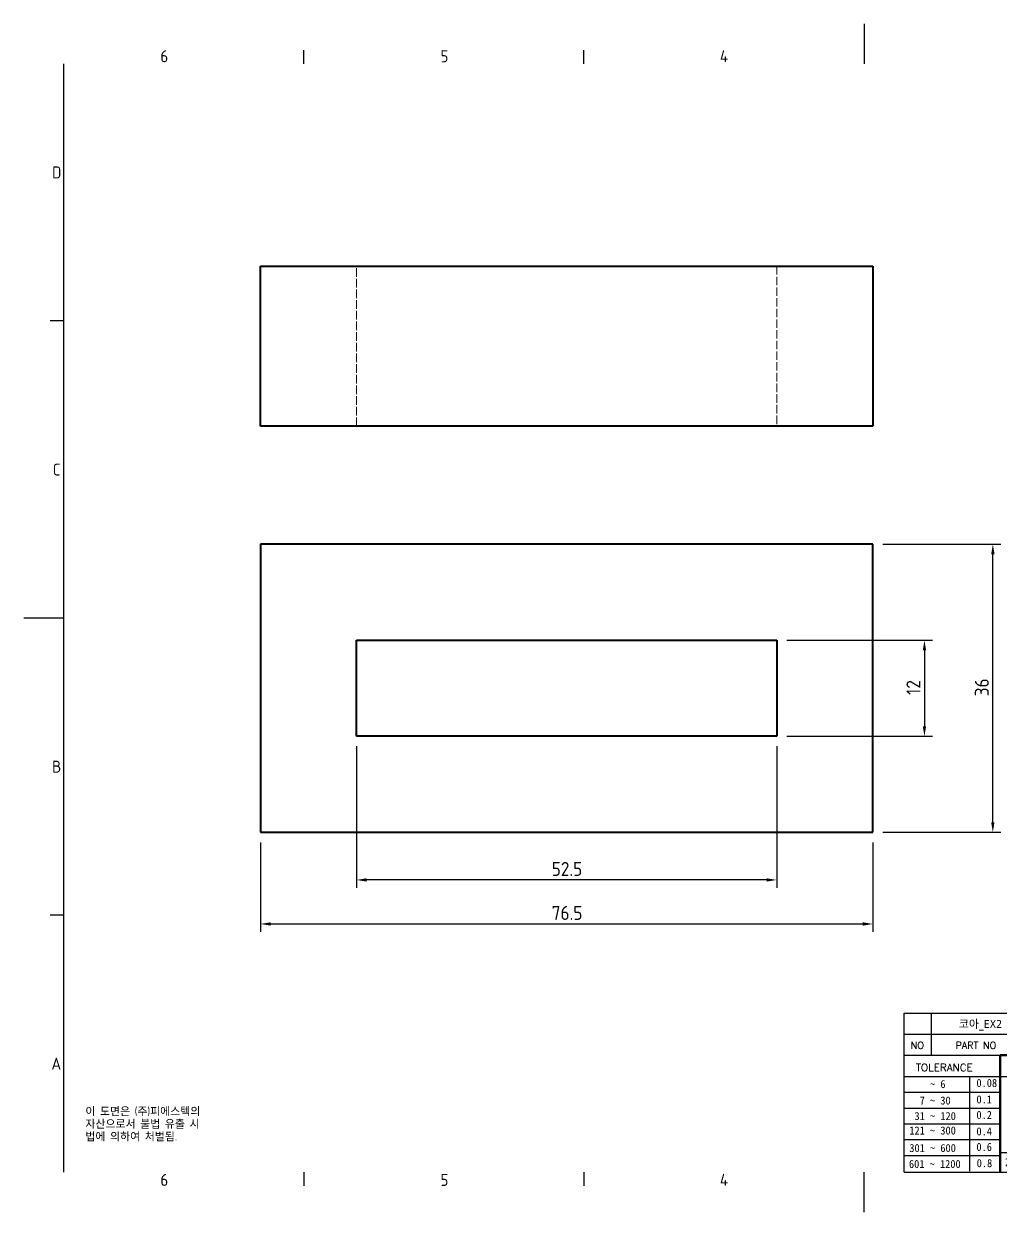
# Model space of a CAD drawing. Header units: millimetres. Extents: x 0 to 210, y 0 to 149.
# Drawn here: x 0 to 122.1, y 0 to 148.5 of the extents above; entities that cross this region are included whole.
import ezdxf
from ezdxf.enums import TextEntityAlignment as Align

# ---------------------------------------------------------------- set-up
doc = ezdxf.new("R2010")
doc.units = ezdxf.units.MM
doc.header["$LTSCALE"] = 0.5
doc.linetypes.add('DASHED', pattern=[0.2067, 0.1654, -0.0413])
doc.layers.get('0').update_dxf_attribs({"color": 3, "lineweight": 25})
for name, color, linetype, lineweight in [('가려진 것(ISO)', 2, 'DASHED', 18), ('가시적인 것(ISO)', 3, 'Continuous', 40), ('경계(ISO)', 7, 'Continuous', 25), ('기호(ISO)', 5, 'Continuous', 25), ('제목(ISO)', 5, 'Continuous', 50), ('치수(ISO)', 2, 'Continuous', 25), ('해치(ISO)', 7, 'Continuous', 18)]:
    doc.layers.add(name, color=color, linetype=linetype, lineweight=lineweight)
doc.styles.add('HAN_291', font='')
doc.styles.add('HAN_370', font='', dxfattribs={"width": 2})
doc.styles.add('RC_284', font='ROMANC.shx')
doc.styles.add('RC_287', font='ROMANC.shx')
doc.styles.add('RC_292', font='ROMANC.shx')
doc.styles.add('ROMANT_294', font='romant.shx')
doc.styles.add('문자 텍스트_PSTEK_POSCO', font='isocp.shx')
doc.styles.add('치수 텍스트_PSTEK_POSCO', font='isocp.shx')
doc.styles.add('텍스트 스타일198', font='tahoma.ttf')
doc.styles.add('텍스트 스타일333', font='ROMANC.shx', dxfattribs={"width": 0.800000011920929})
doc.styles.get('HAN_291').set_extended_font_data('GulimChe')
doc.styles.get('HAN_370').set_extended_font_data('GulimChe')
doc.dimstyles.new('치수_PSTEK_POSCO', dxfattribs={"dimscale": 0.5, "dimtxt": 3.5, "dimasz": 2.5, "dimexe": 2, "dimexo": 2.5, "dimgap": 1, "dimtad": 1, "dimrnd": 1e-08, "dimdsep": 46, "dimtxsty": '치수 텍스트_PSTEK_POSCO', "dimcen": 0.09, "dimdle": 10, "dimclrd": 7, "dimclre": 7, "dimclrt": 2, "dimadec": 1, "dimazin": 2, "dimtfac": 1, "dimtmove": 0, "dimatfit": 3, "dimfxl": 0, "dimtolj": 1, "dimlwd": -1, "dimlwe": -1, "dimarcsym": 0})

# ---------------------------------------------------------------- blocks, each defined once
blk = doc.blocks.new('경계 Default Border')
at = {"layer": '경계(ISO)'}
for p, q in [((70, 287.0000076293945), (70, 290.4000091552734)), ((140, 287.0000076293945), (140, 290.4000091552734)), ((10, 222.7499961853027), (6.599999666213989, 222.7499961853027)), ((10, 74.25000190734863), (6.599999666213989, 74.25000190734863)), ((70, 10), (70, 6.599999666213989)), ((140, 10), (140, 6.599999666213989))]:
    blk.add_line(p, q, dxfattribs=at)
at = {"layer": '경계(ISO)', "flags": 128}
for points in [[(210, 297.0000076293945), (210, 287.0000076293945)], [(10, 10), (10, 287.0000076293945)], [(0, 148.5000038146973), (10, 148.5000038146973)], [(210, 0), (210, 10)]]:
    blk.add_lwpolyline(points, dxfattribs=at)
at = {"layer": '경계(ISO)', "color": 2, "char_height": 3.00000011920929, "attachment_point": 7, "style": '문자 텍스트_PSTEK_POSCO'}
for s, insert in [('6', (34.14453946055966, 287.3713945155963)), ('5', (104.1445394605597, 287.3713945155963)), ('4', (173.9734701308116, 287.4)), ('D', (7.078270083685684, 258.3463944559917)), ('C', (7.244539400955009, 184.0963944559917)), ('B', (7.078270083685684, 109.8463944559917)), ('A', (6.914400698149937, 35.61784856929444)), ('6', (34.14453946055966, 6.57139439638704)), ('5', (104.1445394605597, 6.57139439638704)), ('4', (173.9734701308116, 6.59999988079071))]:
    blk.add_mtext(s, dxfattribs=dict(at, insert=insert))
blk = doc.blocks.new('제목 블록 PSTEK')
for color, points in [(252, [(317.2195697678507, 17.0593801673321), (322.0326348870767, 21.62682475217465), (322.2781991042243, 21.94392121864296), (317.0471853425802, 16.97985676345368), (318.7512090904202, 16.1899260703855), (316.0018030350395, 12.71868385740789), (316.3356552234328, 13.00206718743325), (318.9235935156908, 16.2694494742633)]), (5, [(321.6183518841322, 17.4193704504104), (319.5281351041078, 18.24969419629727), (322.4505835294948, 22.02344462252142), (317.2195697678507, 17.0593801673321), (318.9235935156908, 16.2694494742633), (316.1741874603099, 12.79820726128571)]), (1, [(324.4839107253602, 19.60711530335299), (325.2419748254881, 19.60711530335299), (325.2419748254881, 20.25857663940324), (321.2266040451076, 20.25857663940324), (321.2266040451076, 19.60711530335299), (321.9846681452406, 19.60711530335299), (321.9846681452406, 15.3430047401139), (324.4839107253602, 15.3430047401139)]), (252, [(321.9846681452406, 19.60711530335299), (321.4042753185749, 19.60711530335299), (321.4042753185749, 19.45905590879572), (321.9846681452406, 19.45905590879572)]), (252, [(324.6615819988275, 19.45905590879572), (325.4196460989604, 19.45905590879572), (325.4196460989604, 20.11051724484596), (325.2419748254881, 20.11051724484596), (325.2419748254881, 19.60711530335299), (324.4839107253602, 19.60711530335299), (324.4839107253602, 15.3430047401139), (322.1623394187076, 15.3430047401139), (322.1623394187076, 15.19494534555726), (324.6615819988275, 15.19494534555726)]), (1, [(329.2277337269622, 20.25857663940324), (325.65654113025, 20.25857663940324), (325.65654113025, 15.3430047401139), (329.3580259941756, 15.3430047401139), (329.3580259941756, 15.9944660761648), (328.1137701654877, 15.9944660761648), (328.1137701654877, 17.56360607323003), (329.2277337269622, 17.56360607323003), (329.2277337269622, 18.25543873810179), (328.1137701654877, 18.25543873810179), (328.1137701654877, 19.60711530335299), (329.2277337269622, 19.60711530335299)]), (252, [(328.2914414389548, 19.45905590879572), (329.4054050004294, 19.45905590879572), (329.4054050004294, 20.11051724484596), (329.2277337269622, 20.11051724484596), (329.2277337269622, 19.60711530335299), (328.1137701654877, 19.60711530335299), (328.1137701654877, 18.25543873810179), (328.2914414389548, 18.25543873810179)]), (252, [(328.2914414389548, 17.41554667867274), (329.4054050004294, 17.41554667867274), (329.4054050004294, 18.10737934354514), (329.2277337269622, 18.10737934354514), (329.2277337269622, 17.56360607323003), (328.1137701654877, 17.56360607323003), (328.1137701654877, 15.9944660761648), (328.2914414389548, 15.9944660761648)]), (1, [(332.3312149849806, 20.25857663940324), (329.8592894925411, 20.25857663940324), (329.8592894925411, 15.3430047401139), (332.3312149849806, 15.3430047401139), (332.3312149849806, 17.4318630164523), (333.0701931098801, 15.3430047401139), (335.4855464857051, 15.3430047401139), (334.2514536401189, 19.30614745124769), (335.4379594596742, 20.25857663940324), (334.3071782107978, 20.25857663940324), (332.3312149849806, 18.99741471888304)]), (252, [(332.5088862584528, 20.1105172448466), (332.3312149849806, 20.1105172448466), (332.3312149849806, 18.99741471888368), (332.5088862584528, 19.11081371413894)]), (252, [(335.6156307331414, 20.11051724484596), (335.2535118015555, 20.11051724484596), (334.2514536401189, 19.30614745124769), (335.4855464857051, 15.3430047401139), (333.1954852176545, 15.3430047401139), (333.2478643833523, 15.19494534555726), (335.6632177591723, 15.19494534555726), (334.4291249135862, 19.15808805669106)]), (252, [(329.5356972676428, 15.8464066816075), (329.3580259941756, 15.8464066816075), (329.3580259941756, 15.3430047401139), (325.8342124037171, 15.3430047401139), (325.8342124037171, 15.19494534555726), (329.5356972676428, 15.19494534555726)]), (252, [(332.5088862584528, 16.92964231796647), (332.3312149849806, 17.43186301645164), (332.3312149849806, 15.3430047401139), (330.0369607660135, 15.3430047401139), (330.0369607660135, 15.19494534555726), (332.5088862584528, 15.19494534555726)])]:
    blk.add_hatch(color=color).paths.add_polyline_path(points)
h = blk.add_hatch(color=1)
edge = h.paths.add_edge_path(flags=0)
edge.add_line((314.2242174273352, 19.60711530335299), (314.2242174273352, 17.00126995915134))
edge.add_line((314.2242174273352, 17.00126995915134), (314.3485873187598, 17.00126995915134))
edge.add_arc((314.3485873187598, 17.6527312952023), 0.6514613360509371, 270, 360)
edge.add_line((315.0000486548106, 17.6527312952023), (315.0000486548106, 18.95565396730211))
edge.add_arc((314.3485873187598, 18.95565396730212), 0.6514613360508712, 0, 90)
edge.add_line((314.3485873187598, 19.60711530335299), (314.2242174273352, 19.60711530335299))
edge = h.paths.add_edge_path()
edge.add_arc((314.9847713324306, 18.28938669179658), 1.969189947606664, 269.9999999999959, 450)
edge.add_line((314.9847713324306, 20.25857663940318), (311.7664314776902, 20.25857663940324))
edge.add_line((311.7664314776902, 20.25857663940324), (311.7664314776902, 15.3430047401139))
edge.add_line((311.7664314776902, 15.3430047401139), (314.2242174273352, 15.3430047401139))
edge.add_line((314.2242174273352, 15.3430047401139), (314.2242174273352, 16.32019674418991))
edge.add_line((314.2242174273352, 16.32019674418991), (314.9847713324307, 16.32019674418991))
h = blk.add_hatch(color=252)
edge = h.paths.add_edge_path()
edge.add_arc((314.9847713324309, 18.28938669179657), 1.969189947606666, 270, 406.8278729790604)
edge.add_arc((315.1624426058984, 18.1413272972396), 1.969189947606962, -90, 53.560984836317004, ccw=False)
edge.add_line((315.1624426058984, 16.17213734963263), (314.4018887008024, 16.17213734963263))
edge.add_line((314.4018887008024, 16.17213734963263), (314.4018887008024, 15.19494534555726))
edge.add_line((314.4018887008024, 15.19494534555726), (311.9441027511573, 15.19494534555726))
edge.add_line((311.9441027511573, 15.19494534555726), (311.9441027511573, 15.3430047401139))
edge.add_line((311.9441027511573, 15.3430047401139), (314.2242174273352, 15.3430047401139))
edge.add_line((314.2242174273352, 15.3430047401139), (314.2242174273352, 16.32019674418991))
edge.add_line((314.2242174273352, 16.32019674418991), (314.9847713324309, 16.32019674418991))
h = blk.add_hatch(color=252)
edge = h.paths.add_edge_path()
edge.add_line((314.4018887008024, 19.45905590879572), (314.5262585922315, 19.45905590879572))
edge.add_arc((314.5262585922314, 18.80759457274939), 0.6514613360463194, 60.4189348879147, 90.00000000000318, ccw=False)
edge.add_arc((314.3485873187602, 18.95565396730057), 0.6514613360524251, 39.96992292766206, 90.00000000009999)
edge.add_line((314.3485873187591, 19.60711530335307), (314.2242174273352, 19.60711530335298))
edge.add_line((314.2242174273352, 19.60711530335299), (314.2242174273352, 17.00126995915134))
edge.add_line((314.2242174273352, 17.00126995915134), (314.3485873187591, 17.00126995915134))
edge.add_arc((314.3485873187568, 17.652731295233), 0.6514613360816299, 270.0000000002, 274.6930825552478)
edge.add_line((314.4018887008024, 17.0034541317032), (314.4018887008024, 19.45905590879572))
at = {"layer": '해치(ISO)'}
h = blk.add_hatch(color=140, dxfattribs=at)
edge = h.paths.add_edge_path()
edge.add_ellipse((330.3660919371412, 20.15576403068321), major_axis=(9.100907360794343, 0), ratio=0.4069904968023172, start_angle=301.3098473703837, end_angle=507.7436900681698)
edge.add_ellipse((331.5340919371412, 20.4634168429492), major_axis=(-9.82350664112931, 0), ratio=0.3942600559756514, start_angle=111.51207141178469, end_angle=334.47025347086895, ccw=False)
edge.add_line((335.1363447531188, 16.8601935978785), (335.0955236905705, 16.99119398620872))
at = {"color": 180}
for p, q in [((182.475792979055, 11.79100474011392), (182.4757929790549, 51.56524660363496)), ((182.4757929790549, 51.56524660363496), (372.4757929537551, 51.56524660363496)), ((189.2651435055721, 51.56524660363496), (189.2651435055722, 41.00524660363494)), ((215.2152739891528, 41.00524660363494), (215.2152739891528, 51.56524660363496)), ((280.8758854511282, 51.56524660363496), (280.8758854511282, 41.00524660363494)), ((310.0881549537552, 51.56524660363496), (310.0881549537553, 41.00524660363494)), ((316.9044520275131, 51.56524660363496), (316.9044520275127, 41.00524660363494)), ((338.4566026226726, 51.56524660363496), (338.4566026226727, 41.00524660363494)), ((372.4757929537551, 51.56524660363496), (372.4757929537551, 11.79100474011389)), ((182.475792979055, 46.2852466036349), (372.4757929537551, 46.28524660363492)), ((182.475792979055, 41.00524660363493), (206.451475290024, 41.00524660363493)), ((222.9401812389276, 11.79100474011392), (222.9401812389276, 41.00524660363494)), ((239.4288871878316, 11.79100474011392), (239.4288871878316, 41.00524660363494)), ((255.9175931367356, 11.79100474011392), (255.9175931367356, 41.00524660363494)), ((268.6918866058747, 41.00524660363494), (268.6918866058747, 30.44524660363498)), ((280.8758854511282, 41.00524660363494), (280.8758854511282, 25.16524660363502)), ((310.088154953755, 41.00524660363494), (310.088154953755, 11.79100474011392)), ((182.475792979055, 35.72524660363497), (206.451475290024, 35.72524660363497)), ((198.8621818849491, 12.02524660363491), (198.8621818849491, 35.72524660363497)), ((206.451475290024, 35.72524660363497), (372.4757929537551, 35.72524660363497)), ((182.475792979055, 31.77524660363492), (206.451475290024, 31.77524660363492)), ((255.917593136736, 30.44524660363498), (372.4757929537552, 30.44524660363501)), ((182.475792979055, 27.82524660363487), (206.451475290024, 27.82524660363487)), ((182.475792979055, 23.87524660363505), (206.451475290024, 23.87524660363505)), ((255.9175931367359, 25.16524660363502), (372.4757929537552, 25.165246603635)), ((268.6918866058744, 25.16524660363502), (268.6918866058744, 11.79100474011392)), ((182.475792979055, 19.92524660363478), (206.451475290024, 19.92524660363478)), ((255.9175931367359, 19.88524660363481), (310.0881549537553, 19.88524660363481)), ((182.475792979055, 15.97524660363496), (206.451475290024, 15.97524660363496)), ((206.451475290024, 16.74100474011396), (255.9175931367359, 16.74100474011396)), ((182.475792979055, 11.79100474011392), (372.4757929537551, 11.79100474011389))]:
    blk.add_line(p, q, dxfattribs=at)
at = {"color": 7, "lineweight": 50}
for p, q in [((206.4514752900237, 11.79100474011392), (206.4514752900237, 41.00524660363494)), ((206.451475290024, 41.00524660363494), (372.4757929537551, 41.00524660363496))]:
    blk.add_line(p, q, dxfattribs=at)
at = {"color": 7}
for p, q in [((322.2781991042243, 21.94392121864296), (317.0471853425802, 16.97985676345368)), ((322.4505835294948, 22.02344462252142), (317.2195697678507, 17.0593801673321)), ((317.2195697678507, 17.0593801673321), (322.0326348870767, 21.62682475217465)), ((319.5281351041078, 18.24969419629727), (322.4505835294948, 22.02344462252142)), ((322.0326348870767, 21.62682475217465), (322.2781991042243, 21.94392121864296)), ((311.7664314776902, 20.25900474011391), (311.7664314776902, 15.34300474011391)), ((314.9847713324309, 20.25857663940324), (311.7664314776902, 20.25857663940324)), ((314.9847713324309, 20.25857663940324), (311.7664314776902, 20.25857663940324)), ((311.7664314776902, 20.25857663940324), (311.7664314776902, 15.3430047401139)), ((314.2242174273352, 17.00126995915134), (314.2242174273352, 19.60711530335299)), ((314.2242174273352, 19.60711530335299), (314.3485873187591, 19.60711530335299)), ((314.3485873187591, 19.60711530335299), (314.2242174273352, 19.60711530335299)), ((314.2242174273352, 19.60711530335299), (314.2242174273352, 17.00126995915134)), ((314.2242174273352, 17.00126995915134), (314.2242174273352, 19.60711530335299)), ((314.2242174273352, 19.60711530335299), (314.3485873187591, 19.60711530335299)), ((314.4018887008024, 19.45905590879572), (314.5262585922314, 19.45905590879572)), ((314.4018887008024, 17.0034541317032), (314.4018887008024, 19.45905590879572)), ((315.0000486548106, 18.95565396730275), (315.0000486548106, 17.65273129520161)), ((315.0000486548106, 18.95565396730275), (315.0000486548106, 17.65273129520161)), ((321.6183518841322, 17.4193704504104), (319.5281351041078, 18.24969419629727)), ((325.2419748254881, 20.25857663940324), (321.2266040451076, 20.25857663940324)), ((321.2266040451076, 20.25857663940324), (321.2266040451076, 19.60711530335299)), ((325.2419748254881, 20.25857663940324), (321.2266040451076, 20.25857663940324)), ((321.2266040451076, 20.25857663940324), (321.2266040451076, 19.60711530335299)), ((321.2266040451076, 19.60711530335299), (321.9846681452406, 19.60711530335299)), ((321.2266040451076, 19.60711530335299), (321.9846681452406, 19.60711530335299)), ((321.4042753185749, 19.60711530335299), (321.4042753185749, 19.45905590879572)), ((321.9846681452406, 19.60711530335299), (321.4042753185749, 19.60711530335299)), ((321.4042753185749, 19.45905590879572), (321.9846681452406, 19.45905590879572)), ((321.9846681452406, 19.60711530335299), (321.9846681452406, 15.3430047401139)), ((321.9846681452406, 19.45905590879572), (321.9846681452406, 19.60711530335299)), ((321.9846681452406, 19.60711530335299), (321.9846681452406, 15.3430047401139)), ((324.4839107253602, 19.60711530335299), (325.2419748254881, 19.60711530335299)), ((324.4839107253602, 15.3430047401139), (324.4839107253602, 19.60711530335299)), ((325.2419748254881, 19.60711530335299), (324.4839107253602, 19.60711530335299)), ((324.4839107253602, 19.60711530335299), (324.4839107253602, 15.3430047401139)), ((324.4839107253602, 19.60711530335299), (325.2419748254881, 19.60711530335299)), ((324.4839107253602, 15.3430047401139), (324.4839107253602, 19.60711530335299)), ((324.6615819988275, 19.45905590879572), (325.4196460989604, 19.45905590879572)), ((324.6615819988275, 15.19494534555726), (324.6615819988275, 19.45905590879572)), ((325.2419748254881, 19.60711530335299), (325.2419748254881, 20.25857663940324)), ((325.2419748254881, 19.60711530335299), (325.2419748254881, 20.25857663940324)), ((325.4196460989604, 20.11051724484596), (325.2419748254881, 20.11051724484596)), ((325.2419748254881, 20.11051724484596), (325.2419748254881, 19.60711530335299)), ((325.4196460989604, 19.45905590879572), (325.4196460989604, 20.11051724484596)), ((329.2277337269622, 20.25857663940324), (325.65654113025, 20.25857663940324)), ((325.65654113025, 20.25857663940324), (325.65654113025, 15.3430047401139)), ((325.65654113025, 20.25857663940324), (325.65654113025, 15.3430047401139)), ((329.2277337269622, 20.25857663940324), (325.65654113025, 20.25857663940324)), ((328.1137701654877, 18.25543873810179), (328.1137701654877, 19.60711530335299)), ((328.1137701654877, 19.60711530335299), (329.2277337269622, 19.60711530335299)), ((329.2277337269622, 19.60711530335299), (328.1137701654877, 19.60711530335299)), ((328.1137701654877, 19.60711530335299), (328.1137701654877, 18.25543873810179)), ((328.1137701654877, 18.25543873810179), (328.1137701654877, 19.60711530335299)), ((328.1137701654877, 19.60711530335299), (329.2277337269622, 19.60711530335299)), ((329.2277337269622, 18.25543873810179), (328.1137701654877, 18.25543873810179)), ((328.1137701654877, 18.25543873810179), (328.2914414389548, 18.25543873810179)), ((329.2277337269622, 18.25543873810179), (328.1137701654877, 18.25543873810179)), ((328.2914414389548, 18.25543873810179), (328.2914414389548, 19.45905590879572)), ((328.2914414389548, 19.45905590879572), (329.4054050004294, 19.45905590879572)), ((329.2277337269622, 19.60711530335299), (329.2277337269622, 20.25857663940324)), ((329.2277337269622, 19.60711530335299), (329.2277337269622, 20.25857663940324)), ((329.4054050004294, 20.11051724484596), (329.2277337269622, 20.11051724484596)), ((329.2277337269622, 20.11051724484596), (329.2277337269622, 19.60711530335299)), ((329.2277337269622, 17.56360607323003), (329.2277337269622, 18.25543873810179)), ((329.2277337269622, 17.56360607323003), (329.2277337269622, 18.25543873810179)), ((329.4054050004294, 18.10737934354514), (329.2277337269622, 18.10737934354514)), ((329.2277337269622, 18.10737934354514), (329.2277337269622, 17.56360607323003)), ((329.4054050004294, 19.45905590879572), (329.4054050004294, 20.11051724484596)), ((329.4054050004294, 17.41554667867274), (329.4054050004294, 18.10737934354514)), ((332.3312149849806, 20.25857663940324), (329.8592894925411, 20.25857663940324)), ((329.8592894925411, 20.25857663940324), (329.8592894925411, 15.3430047401139)), ((329.8592894925411, 20.25857663940324), (329.8592894925411, 15.3430047401139)), ((332.3312149849806, 20.25857663940324), (329.8592894925411, 20.25857663940324)), ((334.3071782107978, 20.25857663940324), (332.3312149849806, 18.99741471888304)), ((332.3312149849806, 18.99741471888304), (332.3312149849806, 20.25857663940324)), ((334.3071782107978, 20.25857663940324), (332.3312149849806, 18.99741471888304)), ((332.3312149849806, 18.99741471888304), (332.3312149849806, 20.25857663940324)), ((332.5088862584528, 20.1105172448466), (332.3312149849806, 20.1105172448466)), ((332.3312149849806, 20.1105172448466), (332.3312149849806, 18.99741471888368)), ((332.3312149849806, 18.99741471888368), (332.5088862584528, 19.11081371413894)), ((332.5088862584528, 19.11081371413894), (332.5088862584528, 20.1105172448466)), ((334.2514536401189, 19.30614745124769), (335.4379594596742, 20.25857663940324)), ((334.2514536401189, 19.30614745124769), (335.4379594596742, 20.25857663940324)), ((335.2535118015555, 20.11051724484596), (334.2514536401189, 19.30614745124769)), ((335.4855464857051, 15.3430047401139), (334.2514536401189, 19.30614745124769)), ((334.2514536401189, 19.30614745124769), (335.4855464857051, 15.3430047401139)), ((335.4855464857051, 15.3430047401139), (334.2514536401189, 19.30614745124769)), ((335.4379594596742, 20.25857663940324), (334.3071782107978, 20.25857663940324)), ((335.4379594596742, 20.25857663940324), (334.3071782107978, 20.25857663940324)), ((334.4291249135862, 19.15808805669104), (335.6156307331414, 20.11051724484596)), ((335.6632177591723, 15.19494534555726), (334.4291249135862, 19.15808805669104)), ((335.6156307331414, 20.11051724484596), (335.2535118015555, 20.11051724484596)), ((311.7664314776902, 15.3430047401139), (314.2242174273352, 15.3430047401139)), ((311.7664314776902, 15.3430047401139), (314.2242174273352, 15.3430047401139)), ((314.2242174273352, 15.3430047401139), (311.9441027511573, 15.3430047401139)), ((311.9441027511573, 15.3430047401139), (311.9441027511573, 15.19494534555726)), ((311.9441027511573, 15.19494534555726), (314.4018887008024, 15.19494534555726)), ((314.3485873187591, 17.00126995915134), (314.2242174273352, 17.00126995915134)), ((314.2242174273352, 17.00126995915134), (314.3485873187591, 17.00126995915134)), ((314.3485873187591, 17.00126995915134), (314.2242174273352, 17.00126995915134)), ((314.2242174273352, 16.32019674418991), (314.9847713324309, 16.32019674418991)), ((314.2242174273352, 15.3430047401139), (314.2242174273352, 16.32019674418991)), ((314.9847713324309, 16.32019674418991), (314.2242174273352, 16.32019674418991)), ((314.2242174273352, 16.32019674418991), (314.2242174273352, 15.3430047401139)), ((314.2242174273352, 16.32019674418991), (314.9847713324309, 16.32019674418991)), ((314.2242174273352, 15.3430047401139), (314.2242174273352, 16.32019674418991)), ((314.4018887008024, 16.17213734963263), (315.162442605898, 16.17213734963263)), ((314.4018887008024, 15.19494534555726), (314.4018887008024, 16.17213734963263)), ((318.7512090904202, 16.1899260703855), (316.0018030350395, 12.71868385740789)), ((316.1741874603099, 12.79820726128571), (321.6183518841322, 17.4193704504104)), ((318.9235935156908, 16.2694494742633), (316.1741874603099, 12.79820726128571)), ((316.3356552234328, 13.00206718743325), (318.9235935156908, 16.2694494742633)), ((317.0471853425802, 16.97985676345368), (318.7512090904202, 16.1899260703855)), ((318.9235935156908, 16.2694494742633), (317.2195697678507, 17.0593801673321)), ((317.2195697678507, 17.0593801673321), (318.9235935156908, 16.2694494742633)), ((321.9846681452406, 15.3430047401139), (324.4839107253602, 15.3430047401139)), ((321.9846681452406, 15.3430047401139), (324.4839107253602, 15.3430047401139)), ((324.4839107253602, 15.3430047401139), (322.1623394187076, 15.3430047401139)), ((322.1623394187076, 15.3430047401139), (322.1623394187076, 15.19494534555726)), ((322.1623394187076, 15.19494534555726), (324.6615819988275, 15.19494534555726)), ((325.65654113025, 15.3430047401139), (329.3580259941756, 15.3430047401139)), ((325.65654113025, 15.3430047401139), (329.3580259941756, 15.3430047401139)), ((329.3580259941756, 15.3430047401139), (325.8342124037171, 15.3430047401139)), ((325.8342124037171, 15.3430047401139), (325.8342124037171, 15.19494534555726)), ((325.8342124037171, 15.19494534555726), (329.5356972676428, 15.19494534555726)), ((328.1137701654877, 17.56360607323003), (329.2277337269622, 17.56360607323003)), ((328.1137701654877, 15.9944660761648), (328.1137701654877, 17.56360607323003)), ((329.2277337269622, 17.56360607323003), (328.1137701654877, 17.56360607323003)), ((328.1137701654877, 17.56360607323003), (328.1137701654877, 15.9944660761648)), ((328.1137701654877, 17.56360607323003), (329.2277337269622, 17.56360607323003)), ((328.1137701654877, 15.9944660761648), (328.1137701654877, 17.56360607323003)), ((329.3580259941756, 15.9944660761648), (328.1137701654877, 15.9944660761648)), ((328.1137701654877, 15.9944660761648), (328.2914414389548, 15.9944660761648)), ((329.3580259941756, 15.9944660761648), (328.1137701654877, 15.9944660761648)), ((328.2914414389548, 15.9944660761648), (328.2914414389548, 17.41554667867274)), ((328.2914414389548, 17.41554667867274), (329.4054050004294, 17.41554667867274)), ((329.3580259941756, 15.3430047401139), (329.3580259941756, 15.9944660761648)), ((329.3580259941756, 15.3430047401139), (329.3580259941756, 15.9944660761648)), ((329.5356972676428, 15.8464066816075), (329.3580259941756, 15.8464066816075)), ((329.3580259941756, 15.8464066816075), (329.3580259941756, 15.3430047401139)), ((329.5356972676428, 15.19494534555726), (329.5356972676428, 15.8464066816075)), ((329.8592894925411, 15.3430047401139), (332.3312149849806, 15.3430047401139)), ((329.8592894925411, 15.3430047401139), (332.3312149849806, 15.3430047401139)), ((332.3312149849806, 15.3430047401139), (330.0369607660135, 15.3430047401139)), ((330.0369607660135, 15.3430047401139), (330.0369607660135, 15.19494534555726)), ((330.0369607660135, 15.19494534555726), (332.5088862584528, 15.19494534555726)), ((332.3312149849806, 17.4318630164523), (333.0701931098801, 15.3430047401139)), ((332.3312149849806, 15.3430047401139), (332.3312149849806, 17.4318630164523)), ((332.5088862584528, 16.92964231796647), (332.3312149849806, 17.43186301645164)), ((332.3312149849806, 17.43186301645164), (332.3312149849806, 15.3430047401139)), ((332.3312149849806, 17.4318630164523), (333.0701931098801, 15.3430047401139)), ((332.3312149849806, 15.3430047401139), (332.3312149849806, 17.4318630164523)), ((332.5088862584528, 15.19494534555726), (332.5088862584528, 16.92964231796647)), ((333.0701931098801, 15.3430047401139), (335.4855464857051, 15.3430047401139)), ((333.0701931098801, 15.3430047401139), (335.4855464857051, 15.3430047401139)), ((335.4855464857051, 15.3430047401139), (333.1954852176545, 15.3430047401139)), ((333.1954852176545, 15.3430047401139), (333.2478643833523, 15.19494534555726)), ((333.2478643833523, 15.19494534555726), (335.6632177591723, 15.19494534555726)), ((345.0447381189468, 17.50375595811051), (344.9867755289346, 17.689895936919)), ((316.0018030350395, 12.71868385740789), (316.3356552234328, 13.00206718743325))]:
    blk.add_line(p, q, dxfattribs=at)
at = {"color": 5}
for p, q in [((322.4505835294948, 22.02344462252142), (317.2195697678507, 17.0593801673321)), ((319.5281351041078, 18.24969419629727), (322.4505835294948, 22.02344462252142)), ((321.6183518841322, 17.4193704504104), (319.5281351041078, 18.24969419629727)), ((316.1741874603099, 12.79820726128571), (321.6183518841322, 17.4193704504104)), ((318.9235935156908, 16.2694494742633), (316.1741874603099, 12.79820726128571)), ((317.2195697678507, 17.0593801673321), (318.9235935156908, 16.2694494742633))]:
    blk.add_line(p, q, dxfattribs=at)
at = {"color": 1}
for p, q in [((314.9847713324309, 20.25857663940324), (311.7664314776902, 20.25857663940324)), ((311.7664314776902, 20.25857663940324), (311.7664314776902, 15.3430047401139)), ((314.2242174273352, 17.00126995915134), (314.2242174273352, 19.60711530335299)), ((314.2242174273352, 19.60711530335299), (314.3485873187591, 19.60711530335299)), ((315.0000486548106, 18.95565396730275), (315.0000486548106, 17.65273129520161)), ((325.2419748254881, 20.25857663940324), (321.2266040451076, 20.25857663940324)), ((321.2266040451076, 20.25857663940324), (321.2266040451076, 19.60711530335299)), ((321.2266040451076, 19.60711530335299), (321.9846681452406, 19.60711530335299)), ((321.9846681452406, 19.60711530335299), (321.9846681452406, 15.3430047401139)), ((324.4839107253602, 19.60711530335299), (325.2419748254881, 19.60711530335299)), ((324.4839107253602, 15.3430047401139), (324.4839107253602, 19.60711530335299)), ((325.2419748254881, 19.60711530335299), (325.2419748254881, 20.25857663940324)), ((329.2277337269622, 20.25857663940324), (325.65654113025, 20.25857663940324)), ((325.65654113025, 20.25857663940324), (325.65654113025, 15.3430047401139)), ((328.1137701654877, 18.25543873810179), (328.1137701654877, 19.60711530335299)), ((328.1137701654877, 19.60711530335299), (329.2277337269622, 19.60711530335299)), ((329.2277337269622, 18.25543873810179), (328.1137701654877, 18.25543873810179)), ((329.2277337269622, 19.60711530335299), (329.2277337269622, 20.25857663940324)), ((329.2277337269622, 17.56360607323003), (329.2277337269622, 18.25543873810179)), ((332.3312149849806, 20.25857663940324), (329.8592894925411, 20.25857663940324)), ((329.8592894925411, 20.25857663940324), (329.8592894925411, 15.3430047401139)), ((334.3071782107978, 20.25857663940324), (332.3312149849806, 18.99741471888304)), ((332.3312149849806, 18.99741471888304), (332.3312149849806, 20.25857663940324)), ((334.2514536401189, 19.30614745124769), (335.4379594596742, 20.25857663940324)), ((335.4855464857051, 15.3430047401139), (334.2514536401189, 19.30614745124769)), ((335.4379594596742, 20.25857663940324), (334.3071782107978, 20.25857663940324)), ((311.7664314776902, 15.3430047401139), (314.2242174273352, 15.3430047401139)), ((314.3485873187591, 17.00126995915134), (314.2242174273352, 17.00126995915134)), ((314.2242174273352, 16.32019674418991), (314.9847713324309, 16.32019674418991)), ((314.2242174273352, 15.3430047401139), (314.2242174273352, 16.32019674418991)), ((321.9846681452406, 15.3430047401139), (324.4839107253602, 15.3430047401139)), ((325.65654113025, 15.3430047401139), (329.3580259941756, 15.3430047401139)), ((328.1137701654877, 17.56360607323003), (329.2277337269622, 17.56360607323003)), ((328.1137701654877, 15.9944660761648), (328.1137701654877, 17.56360607323003)), ((329.3580259941756, 15.9944660761648), (328.1137701654877, 15.9944660761648)), ((329.3580259941756, 15.3430047401139), (329.3580259941756, 15.9944660761648)), ((329.8592894925411, 15.3430047401139), (332.3312149849806, 15.3430047401139)), ((332.3312149849806, 17.4318630164523), (333.0701931098801, 15.3430047401139)), ((332.3312149849806, 15.3430047401139), (332.3312149849806, 17.4318630164523)), ((333.0701931098801, 15.3430047401139), (335.4855464857051, 15.3430047401139))]:
    blk.add_line(p, q, dxfattribs=at)
at = {"color": 7}
for centre, radius, start, end in [((314.3485873187598, 18.95565396730211), 0.6514613360508712, 0, 90), ((314.3485873187602, 18.95565396730057), 0.6514613360524251, 39.96992292766117, 90), ((314.3485873187598, 18.95565396730212), 0.6514613360508712, 0, 90), ((314.5262585922314, 18.80759457274939), 0.6514613360463193, 60.41893488791137, 90), ((314.9847713324309, 18.28938669179658), 1.969189947606665, 270, 90), ((314.9847713324309, 18.28938669179658), 1.969189947606665, 270, 90), ((314.9847713324307, 18.2893866917965), 1.969189947606594, 270, 46.82787297909833), ((315.1624426058984, 18.1413272972396), 1.969189947606961, 270, 53.56098483636067), ((314.3485873187597, 17.65273129520228), 0.6514613360509381, 270, 0), ((314.3485873187598, 17.6527312952023), 0.6514613360509381, 270, 0), ((314.3485873187568, 17.652731295233), 0.6514613360816299, 270, 274.6930825552478)]:
    blk.add_arc(centre, radius, start, end, dxfattribs=at)
at = {"color": 1}
for centre, radius, start, end in [((314.3485873187598, 18.95565396730211), 0.6514613360508712, 0, 90), ((314.9847713324309, 18.28938669179657), 1.969189947606665, 270, 90), ((314.3485873187598, 17.6527312952023), 0.6514613360509381, 270, 0)]:
    blk.add_arc(centre, radius, start, end, dxfattribs=at)
at = {"layer": '제목(ISO)', "lineweight": 18}
blk.add_line((182.475792979055, 35.72500474011393), (182.475792979055, 11.79100474011392), dxfattribs=at)
at = {"layer": '제목(ISO)'}
for p, q in [((322.2781991042243, 21.94392121864296), (317.0471853425802, 16.97985676345368)), ((322.4505835294948, 22.02344462252142), (317.2195697678507, 17.0593801673321)), ((317.2195697678507, 17.0593801673321), (322.0326348870767, 21.62682475217465)), ((319.5281351041078, 18.24969419629727), (322.4505835294948, 22.02344462252142)), ((322.0326348870767, 21.62682475217465), (322.2781991042243, 21.94392121864296)), ((314.9847713324306, 20.25857663940324), (311.7664314776902, 20.25857663940324)), ((311.7664314776902, 20.25857663940324), (311.7664314776902, 15.3430047401139)), ((314.2242174273352, 17.00126995915134), (314.2242174273352, 19.60711530335299)), ((314.2242174273352, 19.60711530335299), (314.3485873187598, 19.60711530335299)), ((314.3485873187591, 19.60711530335299), (314.2242174273352, 19.60711530335299)), ((314.2242174273352, 19.60711530335299), (314.2242174273352, 17.00126995915134)), ((314.4018887008024, 19.45905590879572), (314.5262585922314, 19.45905590879572)), ((314.4018887008024, 17.0034541317032), (314.4018887008024, 19.45905590879572)), ((315.0000486548106, 18.95565396730211), (315.0000486548106, 17.6527312952023)), ((321.6183518841322, 17.4193704504104), (319.5281351041078, 18.24969419629727)), ((325.2419748254881, 20.25857663940324), (321.2266040451076, 20.25857663940324)), ((321.2266040451076, 20.25857663940324), (321.2266040451076, 19.60711530335299)), ((321.2266040451076, 19.60711530335299), (321.9846681452406, 19.60711530335299)), ((321.9846681452406, 19.60711530335299), (321.4042753185749, 19.60711530335299)), ((321.4042753185749, 19.60711530335299), (321.4042753185749, 19.45905590879572)), ((321.4042753185749, 19.45905590879572), (321.9846681452406, 19.45905590879572)), ((321.9846681452406, 19.60711530335299), (321.9846681452406, 15.3430047401139)), ((321.9846681452406, 19.45905590879572), (321.9846681452406, 19.60711530335299)), ((324.4839107253602, 19.60711530335299), (325.2419748254881, 19.60711530335299)), ((324.4839107253602, 15.3430047401139), (324.4839107253602, 19.60711530335299)), ((325.2419748254881, 19.60711530335299), (324.4839107253602, 19.60711530335299)), ((324.4839107253602, 19.60711530335299), (324.4839107253602, 15.3430047401139)), ((324.6615819988275, 19.45905590879572), (325.4196460989604, 19.45905590879572)), ((324.6615819988275, 15.19494534555726), (324.6615819988275, 19.45905590879572)), ((325.2419748254881, 19.60711530335299), (325.2419748254881, 20.25857663940324)), ((325.4196460989604, 20.11051724484596), (325.2419748254881, 20.11051724484596)), ((325.2419748254881, 20.11051724484596), (325.2419748254881, 19.60711530335299)), ((325.4196460989604, 19.45905590879572), (325.4196460989604, 20.11051724484596)), ((329.2277337269622, 20.25857663940324), (325.65654113025, 20.25857663940324)), ((325.65654113025, 20.25857663940324), (325.65654113025, 15.3430047401139)), ((328.1137701654877, 18.25543873810179), (328.1137701654877, 19.60711530335299)), ((328.1137701654877, 19.60711530335299), (329.2277337269622, 19.60711530335299)), ((329.2277337269622, 19.60711530335299), (328.1137701654877, 19.60711530335299)), ((328.1137701654877, 19.60711530335299), (328.1137701654877, 18.25543873810179)), ((329.2277337269622, 18.25543873810179), (328.1137701654877, 18.25543873810179)), ((328.1137701654877, 18.25543873810179), (328.2914414389548, 18.25543873810179)), ((328.2914414389548, 19.45905590879572), (329.4054050004294, 19.45905590879572)), ((328.2914414389548, 18.25543873810179), (328.2914414389548, 19.45905590879572)), ((329.2277337269622, 19.60711530335299), (329.2277337269622, 20.25857663940324)), ((329.4054050004294, 20.11051724484596), (329.2277337269622, 20.11051724484596)), ((329.2277337269622, 20.11051724484596), (329.2277337269622, 19.60711530335299)), ((329.2277337269622, 17.56360607323003), (329.2277337269622, 18.25543873810179)), ((329.4054050004294, 18.10737934354514), (329.2277337269622, 18.10737934354514)), ((329.2277337269622, 18.10737934354514), (329.2277337269622, 17.56360607323003)), ((329.4054050004294, 19.45905590879572), (329.4054050004294, 20.11051724484596)), ((329.4054050004294, 17.41554667867274), (329.4054050004294, 18.10737934354514)), ((332.3312149849806, 20.25857663940324), (329.8592894925411, 20.25857663940324)), ((329.8592894925411, 20.25857663940324), (329.8592894925411, 15.3430047401139)), ((334.3071782107978, 20.25857663940324), (332.3312149849806, 18.99741471888304)), ((332.3312149849806, 18.99741471888304), (332.3312149849806, 20.25857663940324)), ((332.5088862584528, 20.1105172448466), (332.3312149849806, 20.1105172448466)), ((332.3312149849806, 20.1105172448466), (332.3312149849806, 18.99741471888368)), ((332.3312149849806, 18.99741471888368), (332.5088862584528, 19.11081371413894)), ((332.5088862584528, 19.11081371413894), (332.5088862584528, 20.1105172448466)), ((334.2514536401189, 19.30614745124769), (335.4379594596742, 20.25857663940324)), ((335.2535118015555, 20.11051724484596), (334.2514536401189, 19.30614745124769)), ((335.4855464857051, 15.3430047401139), (334.2514536401189, 19.30614745124769)), ((334.2514536401189, 19.30614745124769), (335.4855464857051, 15.3430047401139)), ((335.4379594596742, 20.25857663940324), (334.3071782107978, 20.25857663940324)), ((334.4291249135862, 19.15808805669106), (335.6156307331414, 20.11051724484596)), ((335.6632177591723, 15.19494534555726), (334.4291249135862, 19.15808805669106)), ((335.6156307331414, 20.11051724484596), (335.2535118015555, 20.11051724484596)), ((311.7664314776902, 15.3430047401139), (314.2242174273352, 15.3430047401139)), ((314.2242174273352, 15.3430047401139), (311.9441027511573, 15.3430047401139)), ((311.9441027511573, 15.3430047401139), (311.9441027511573, 15.19494534555726)), ((311.9441027511573, 15.19494534555726), (314.4018887008024, 15.19494534555726)), ((314.3485873187598, 17.00126995915134), (314.2242174273352, 17.00126995915134)), ((314.2242174273352, 17.00126995915134), (314.3485873187591, 17.00126995915134)), ((314.2242174273352, 15.3430047401139), (314.2242174273352, 16.32019674418991)), ((314.2242174273352, 16.32019674418991), (314.9847713324307, 16.32019674418991)), ((314.9847713324309, 16.32019674418991), (314.2242174273352, 16.32019674418991)), ((314.2242174273352, 16.32019674418991), (314.2242174273352, 15.3430047401139)), ((314.4018887008024, 15.19494534555726), (314.4018887008024, 16.17213734963263)), ((314.4018887008024, 16.17213734963263), (315.1624426058984, 16.17213734963263)), ((318.7512090904202, 16.1899260703855), (316.0018030350395, 12.71868385740789)), ((316.1741874603099, 12.79820726128571), (321.6183518841322, 17.4193704504104)), ((318.9235935156908, 16.2694494742633), (316.1741874603099, 12.79820726128571)), ((316.3356552234328, 13.00206718743325), (318.9235935156908, 16.2694494742633)), ((317.0471853425802, 16.97985676345368), (318.7512090904202, 16.1899260703855)), ((317.2195697678507, 17.0593801673321), (318.9235935156908, 16.2694494742633)), ((318.9235935156908, 16.2694494742633), (317.2195697678507, 17.0593801673321)), ((321.9846681452406, 15.3430047401139), (324.4839107253602, 15.3430047401139)), ((324.4839107253602, 15.3430047401139), (322.1623394187076, 15.3430047401139)), ((322.1623394187076, 15.3430047401139), (322.1623394187076, 15.19494534555726)), ((322.1623394187076, 15.19494534555726), (324.6615819988275, 15.19494534555726)), ((325.65654113025, 15.3430047401139), (329.3580259941756, 15.3430047401139)), ((329.3580259941756, 15.3430047401139), (325.8342124037171, 15.3430047401139)), ((325.8342124037171, 15.3430047401139), (325.8342124037171, 15.19494534555726)), ((325.8342124037171, 15.19494534555726), (329.5356972676428, 15.19494534555726)), ((328.1137701654877, 15.9944660761648), (328.1137701654877, 17.56360607323003)), ((328.1137701654877, 17.56360607323003), (329.2277337269622, 17.56360607323003)), ((329.2277337269622, 17.56360607323003), (328.1137701654877, 17.56360607323003)), ((328.1137701654877, 17.56360607323003), (328.1137701654877, 15.9944660761648)), ((329.3580259941756, 15.9944660761648), (328.1137701654877, 15.9944660761648)), ((328.1137701654877, 15.9944660761648), (328.2914414389548, 15.9944660761648)), ((328.2914414389548, 17.41554667867274), (329.4054050004294, 17.41554667867274)), ((328.2914414389548, 15.9944660761648), (328.2914414389548, 17.41554667867274)), ((329.3580259941756, 15.3430047401139), (329.3580259941756, 15.9944660761648)), ((329.5356972676428, 15.8464066816075), (329.3580259941756, 15.8464066816075)), ((329.3580259941756, 15.8464066816075), (329.3580259941756, 15.3430047401139)), ((329.5356972676428, 15.19494534555726), (329.5356972676428, 15.8464066816075)), ((329.8592894925411, 15.3430047401139), (332.3312149849806, 15.3430047401139)), ((332.3312149849806, 15.3430047401139), (330.0369607660135, 15.3430047401139)), ((330.0369607660135, 15.3430047401139), (330.0369607660135, 15.19494534555726)), ((330.0369607660135, 15.19494534555726), (332.5088862584528, 15.19494534555726)), ((332.3312149849806, 15.3430047401139), (332.3312149849806, 17.4318630164523)), ((332.3312149849806, 17.4318630164523), (333.0701931098801, 15.3430047401139)), ((332.5088862584528, 16.92964231796647), (332.3312149849806, 17.43186301645164)), ((332.3312149849806, 17.43186301645164), (332.3312149849806, 15.3430047401139)), ((332.5088862584528, 15.19494534555726), (332.5088862584528, 16.92964231796647)), ((333.0701931098801, 15.3430047401139), (335.4855464857051, 15.3430047401139)), ((335.4855464857051, 15.3430047401139), (333.1954852176545, 15.3430047401139)), ((333.1954852176545, 15.3430047401139), (333.2478643833523, 15.19494534555726)), ((333.2478643833523, 15.19494534555726), (335.6632177591723, 15.19494534555726)), ((316.0018030350395, 12.71868385740789), (316.3356552234328, 13.00206718743325))]:
    blk.add_line(p, q, dxfattribs=at)
at = {"layer": '제목(ISO)', "color": 4}
blk.add_line((335.1363447531188, 16.8601935978785), (335.0955236905705, 16.99119398620872), dxfattribs=at)
at = {"layer": '제목(ISO)'}
for centre, radius, start, end in [((314.3485873187598, 18.95565396730212), 0.6514613360508712, 0, 90), ((314.3485873187602, 18.95565396730057), 0.6514613360524251, 39.96992292766117, 90), ((314.5262585922314, 18.80759457274939), 0.6514613360463193, 60.41893488791137, 90), ((314.9847713324306, 18.28938669179658), 1.969189947606664, 46.82787297909431, 90), ((314.9847713324307, 18.2893866917965), 1.969189947606594, 270, 46.82787297909833), ((314.9847713324309, 18.28938669179657), 1.969189947606666, 270, 46.8278729790603), ((315.1624426058984, 18.1413272972396), 1.969189947606962, 270, 53.56098483631701), ((314.3485873187598, 17.6527312952023), 0.6514613360509371, 270, 0), ((314.3485873187568, 17.652731295233), 0.6514613360816299, 270, 274.6930825552478)]:
    blk.add_arc(centre, radius, start, end, dxfattribs=at)
at = {"layer": '제목(ISO)', "color": 4}
for centre, major_axis, ratio, start_param, end_param in [((331.5340919371412, 20.4634168429492), (9.82350664112931, 0), 0.3942600559756514, 5.087845455444478, 8.97919982663645), ((330.3660919371412, 20.15576403068321), (9.100907360794343, 0), 0.4069904968023172, 5.258848905294775, 8.861799147915196)]:
    blk.add_ellipse(centre, major_axis=major_axis, ratio=ratio, start_param=start_param, end_param=end_param, dxfattribs=at)
at = {"color": 2}
for s, height, style, p in [('COLOR/FINISH', 1.742399930953979, 'RC_284', (317.7725341324144, 42.62317362549192)), ('NO', 1.742399930953979, 'RC_284', (184.135398793432, 42.62317362549192)), ('PART NO', 1.742399930953979, 'RC_284', (195.3359407378685, 42.62317362549192)), ('DESCRIPTION', 1.742399930953979, 'RC_284', (240.4025565652523, 42.62317362549192)), ("Q'TY", 1.742399930953979, 'RC_284', (310.1440786515383, 42.62317362549192)), ('REMARK', 1.742399930953979, 'RC_284', (348.346649953877, 42.62317362549192)), (' TOLERANCE', 1.899999976158142, 'RC_287', (184.0872874387979, 37.00893196870329)), ('DRAWN', 1.899999976158142, 'RC_287', (208.9766620976279, 37.00893196870329)), ('CHECKED', 1.899999976158142, 'RC_287', (223.6856844514997, 37.00893196870329)), ('APPROVED', 1.899999976158142, 'RC_287', (239.7795453577791, 37.00893196870329)), ('UNIT', 1.742399930953979, 'RC_284', (259.1652673287452, 37.34317362549218)), ('SCALE', 1.742399930953979, 'RC_284', (270.2934779252897, 37.34317362549218)), ('MODEL NAME', 2.178000062704086, 'RC_292', (284.096330289083, 37.25462520371384)), ('    ~ 6', 2.000000029802322, 'HAN_291', (183.7721304966814, 32.8176515608431)), ('0.08', 2.000000029802322, 'HAN_291', (200.5467345600617, 33.09873600004101)), ('mm', 1.742399930953979, 'RC_284', (259.6505418159997, 32.3543089683787)), ('PART NAME', 2.178000062704086, 'RC_292', (285.1416959765849, 32.03045329421792)), ('  7 ~ 30', 2.000000029802322, 'HAN_291', (183.7721304966814, 28.70538114822415)), ('0.1', 2.000000029802322, 'HAN_291', (200.5467345600617, 28.98646558742206)), (' 31 ~ 120', 2.000000029802322, 'HAN_291', (183.7721304966814, 24.82628181916237)), ('0.2', 2.000000029802322, 'HAN_291', (200.5467345600617, 25.10736625836028)), (' DWG NO.', 2.178000062704086, 'RC_292', (284.8124284083233, 26.75045329421772)), ('121 ~ 300', 2.000000029802322, 'HAN_291', (183.7721304966814, 21.21401206133254)), ('0.4', 2.000000029802322, 'HAN_291', (200.5467345600617, 20.99509650053045)), ('SIZE', 1.742399930953979, 'RC_284', (259.1652673287452, 21.69497768947366)), ('REFERENCE', 2.178000062704086, 'RC_292', (278.2741065029841, 21.43214925458022)), ('301 ~ 600', 2.000000029802322, 'HAN_291', (183.7721304966814, 16.83491273227077)), ('0.6', 2.000000029802322, 'HAN_291', (200.5467345600617, 17.11599717146868)), ('0.8', 2.000000029802322, 'HAN_291', (200.6097246063884, 13.05732192299702)), ('601 ~ 1200', 2.000000029802322, 'HAN_291', (183.6802025156883, 12.84759660881125))]:
    blk.add_text(s, height=height, dxfattribs=dict(at, style=style)).set_placement(p)
at = {"color": 2, "style": 'RC_284'}
blk.add_text('MATERIAL', height=1.742399930953979, dxfattribs=at).set_placement((295.4820202024417, 43.64524660363492), align=Align.MIDDLE_CENTER)
at = {"color": 7, "style": '텍스트 스타일333', "width": 0.7999999523162842}
blk.add_text('N/S', height=2.000000029802322, dxfattribs=at).set_placement((274.7838860285014, 33.08524660363496), align=Align.MIDDLE_CENTER)
at = {"color": 2, "style": '텍스트 스타일333', "width": 0.7999999523162842}
blk.add_text('3rd ANGLE PROJ.', height=2.000000029802322, dxfattribs=at).set_placement((256.8430306642954, 26.76148381654429))
at = {"color": 7, "style": 'ROMANT_294'}
for s, p in [('POWER', (342.82727231297, 20.97115304607566)), ('SYSTEM', (342.82727231297, 17.3284636719184)), ('TECHNOLOGY', (342.82727231297, 13.57194088644453))]:
    blk.add_text(s, height=2.700000107288361, dxfattribs=at).set_placement(p)
at = {"color": 7, "insert": (320.8519732224835, 14.21236326823155), "char_height": 1.400000005960464, "attachment_point": 1, "line_spacing_factor": 0.3319999873638153, "style": 'HAN_370'}
blk.add_mtext('\\fHY견고딕|b0|i0;\\H1.4000;피에스텍', dxfattribs=at)
at = {"layer": '제목(ISO)', "color": 7, "style": '텍스트 스타일198'}
for tag, p in [('부품_번호_001', (196.1557597493909, 47.83624717583162)), ('재질_001', (292.6990642148045, 47.93323597646287)), ('질량\\P3;_001', (350.3046145979153, 48.1643332325385)), ('설계자_001', (210.6823963971569, 25.23312566343435)), ('점검자_001', (226.4283219502686, 25.23446884679021)), ('부품_번호_001', (334.8150000026228, 26.9614511642895)), ('작성_날짜_001', (207.6944850220393, 13.26600473167383)), ('시트_크기_001', (260.807090429518, 14.83812566343425))]:
    blk.add_attdef(tag, p, '', height=2.000000029802322, dxfattribs=at)
for tag, p in [('설명', (247.9590911860967, 48.92245857681107)), ("3._Q'TY", (313.4963034906341, 48.92524660363497)), ('4._COLOR', (327.6805273250926, 48.92524660363493)), ('1._MODEL_NAME', (341.233897335037, 38.36524660363497)), ('제목', (341.3354979047842, 33.12134217879078)), ('엔지니어링_승인자', (247.673240162284, 26.23312567187446)), ('점검_날짜', (231.1845342133799, 14.26600474011394)), ('엔지니어링_승인_날짜', (247.6732401622839, 14.26600474011394)), ('프로젝트', (289.390020779815, 15.83812567187437))]:
    blk.add_attdef(tag, text='', height=2.000000029802322, dxfattribs=at).set_placement(p, align=Align.MIDDLE_CENTER)
blk = doc.blocks.new('*D23')
at = {"layer": 'Defpoints', "color": 0}
for p in [(29.58519250786235, 47.46881646743937), (106.0851925078623, 47.46881646743937), (106.0851925078623, 36.02080704511484)]:
    blk.add_point(p, dxfattribs=at)
at = {"layer": '치수(ISO)', "color": 7}
for p, q in [((29.58519250786235, 46.21881646743937), (29.58519250786235, 35.02080704511484)), ((106.0851925078623, 46.21881646743937), (106.0851925078623, 35.02080704511484)), ((30.83519250786235, 36.02080704511484), (104.8351925078623, 36.02080704511484))]:
    blk.add_line(p, q, dxfattribs=at)
for points in [[(30.83519250786235, 36.22914037844817), (30.83519250786235, 35.8124737117815), (29.58519250786235, 36.02080704511484)], [(104.8351925078623, 36.22914037844817), (104.8351925078623, 35.8124737117815), (106.0851925078623, 36.02080704511484)]]:
    blk.add_solid(points, dxfattribs=at)
at = {"layer": '치수(ISO)', "color": 2, "insert": (65.9614488211547, 37.39580704511484), "char_height": 1.75, "attachment_point": 4, "style": '치수 텍스트_PSTEK_POSCO'}
blk.add_mtext('\\A1;76.5', dxfattribs=at)
blk = doc.blocks.new('*D24')
at = {"layer": 'Defpoints', "color": 0}
for p in [(106.0851925078623, 83.46881646743938), (121.0851925078623, 83.46881646743938), (106.0851925078623, 47.46881646743937)]:
    blk.add_point(p, dxfattribs=at)
at = {"layer": '치수(ISO)', "color": 7}
for p, q in [((107.3351925078623, 83.46881646743938), (122.0851925078623, 83.46881646743938)), ((121.0851925078623, 48.71881646743936), (121.0851925078623, 82.21881646743938)), ((107.3351925078623, 47.46881646743937), (122.0851925078623, 47.46881646743936))]:
    blk.add_line(p, q, dxfattribs=at)
for points in [[(120.876859174529, 82.21881646743938), (121.2935258411957, 82.21881646743938), (121.0851925078623, 83.46881646743938)], [(120.876859174529, 48.71881646743936), (121.2935258411957, 48.71881646743936), (121.0851925078623, 47.46881646743936)]]:
    blk.add_solid(points, dxfattribs=at)
at = {"layer": '치수(ISO)', "color": 2, "insert": (119.7101925078623, 64.46291095562836), "char_height": 1.75, "attachment_point": 4, "rotation": 90, "style": '치수 텍스트_PSTEK_POSCO'}
blk.add_mtext('\\A1;36', dxfattribs=at)
blk = doc.blocks.new('*D25')
at = {"layer": 'Defpoints', "color": 0}
for p in [(94.08519250786235, 71.46881646743937), (94.08519250786235, 59.46881646743938), (112.5394000879038, 59.46881646743937)]:
    blk.add_point(p, dxfattribs=at)
at = {"layer": '치수(ISO)', "color": 7}
for p, q in [((95.33519250786235, 71.46881646743937), (113.5394000879038, 71.46881646743935)), ((112.5394000879038, 70.21881646743935), (112.5394000879038, 60.71881646743937)), ((95.33519250786235, 59.46881646743938), (113.5394000879038, 59.46881646743937))]:
    blk.add_line(p, q, dxfattribs=at)
for points in [[(112.3310667545705, 70.21881646743935), (112.7477334212372, 70.21881646743935), (112.5394000879038, 71.46881646743935)], [(112.3310667545705, 60.71881646743937), (112.7477334212372, 60.71881646743937), (112.5394000879038, 59.46881646743937)]]:
    blk.add_solid(points, dxfattribs=at)
at = {"layer": '치수(ISO)', "color": 2, "insert": (111.1642278438093, 64.62876479421104), "char_height": 1.75, "attachment_point": 4, "rotation": 90, "style": '치수 텍스트_PSTEK_POSCO'}
blk.add_mtext('\\A1;12', dxfattribs=at)
blk = doc.blocks.new('*D26')
at = {"layer": 'Defpoints', "color": 0}
for p in [(41.58519250786235, 59.46881646743938), (94.08519250786235, 59.46881646743938), (41.58519250786235, 41.52013410591039)]:
    blk.add_point(p, dxfattribs=at)
at = {"layer": '치수(ISO)', "color": 7}
for p, q in [((41.58519250786235, 58.21881646743938), (41.58519250786235, 40.52013410591039)), ((94.08519250786235, 58.21881646743938), (94.08519250786235, 40.52013410591039)), ((92.83519250786235, 41.52013410591039), (42.83519250786235, 41.52013410591039))]:
    blk.add_line(p, q, dxfattribs=at)
for points in [[(42.83519250786235, 41.72846743924372), (42.83519250786235, 41.31180077257705), (41.58519250786235, 41.52013410591039)], [(92.83519250786235, 41.72846743924372), (92.83519250786235, 41.31180077257705), (94.08519250786235, 41.52013410591039)]]:
    blk.add_solid(points, dxfattribs=at)
at = {"layer": '치수(ISO)', "color": 2, "insert": (65.9614488211547, 42.89530635000487), "char_height": 1.75, "attachment_point": 4, "style": '치수 텍스트_PSTEK_POSCO'}
blk.add_mtext('\\A1;52.5', dxfattribs=at)

msp = doc.modelspace()

# ---------------------------------------------------------------- linework, layer by layer
at = {"layer": '가려진 것(ISO)', "ltscale": 12.90114498138428}
for p, q in [((41.58519250787503, 98.22164942395233), (41.58519250787503, 118.2216494239523)), ((94.08519250787504, 118.2216494239523), (94.08519250787504, 98.22164942395233))]:
    msp.add_line(p, q, dxfattribs=at)
at = {"layer": '가시적인 것(ISO)'}
for p, q in [((29.58519250787503, 118.2216494239559), (106.085192507875, 118.2216494239559)), ((29.58519250787503, 98.2216494239559), (29.58519250787503, 118.2216494239559)), ((106.085192507875, 118.2216494239559), (106.085192507875, 98.2216494239559)), ((106.085192507875, 98.2216494239559), (29.58519250787503, 98.2216494239559)), ((106.0851925078623, 83.46881646743938), (29.58519250786235, 83.46881646743938)), ((29.58519250786235, 83.46881646743938), (29.58519250786235, 47.46881646743937)), ((106.0851925078623, 47.46881646743937), (106.0851925078623, 83.46881646743938)), ((41.58519250786235, 71.46881646743937), (94.08519250786235, 71.46881646743937)), ((41.58519250786235, 59.46881646743938), (41.58519250786235, 71.46881646743937)), ((94.08519250786235, 71.46881646743937), (94.08519250786235, 59.46881646743938)), ((94.08519250786235, 59.46881646743938), (41.58519250786235, 59.46881646743938)), ((29.58519250786235, 47.46881646743937), (106.0851925078623, 47.46881646743937))]:
    msp.add_line(p, q, dxfattribs=at)

# ---------------------------------------------------------------- block references
at = {"xscale": 0.5, "yscale": 0.5, "zscale": 0.5}
msp.add_blockref('경계 Default Border', (0, 0), dxfattribs=at)
ref = msp.add_blockref('제목 블록 PSTEK', (18.76210352312242, -0.8955023700569475), dxfattribs=dict(xscale=0.5, yscale=0.5, zscale=0.5))
ref.add_attrib('설계자_001', 'CJAHN', (124.1033017217009, 11.72106046166023), dxfattribs={"layer": '제목(ISO)', "color": 7, "height": 1.000000014901161, "style": '텍스트 스타일198'})
ref.add_attrib('점검자_001', 'HKWAG', (131.9762644982567, 11.72173205333816), dxfattribs={"layer": '제목(ISO)', "color": 7, "height": 1.000000014901161, "style": '텍스트 스타일198'})
ref.add_attrib('시트_크기_001', 'A3', (149.1656487378814, 6.52356046166018), dxfattribs={"layer": '제목(ISO)', "color": 7, "height": 1.000000014901161, "style": '텍스트 스타일198'})
ref.add_attrib('작성_날짜_001', '2021-04-23', (122.6093460341421, 5.737499995779968), dxfattribs={"layer": '제목(ISO)', "color": 7, "height": 1.000000014901161, "style": '텍스트 스타일198'})
ref.add_attrib('재질_001', '일반', (165.1116356305247, 23.07111561817449), dxfattribs={"layer": '제목(ISO)', "color": 7, "height": 1.000000014901161, "style": '텍스트 스타일198'})
ref.add_attrib('부품_번호_001', '코아_EX2', (186.1696035244338, 12.5852232120878), dxfattribs={"layer": '제목(ISO)', "color": 7, "height": 1.000000014901161, "style": '텍스트 스타일198'})
ref.add_attrib('질량\\P3;_001', '0.042 kg', (193.91441082208, 23.1866642462123), dxfattribs={"layer": '제목(ISO)', "color": 7, "height": 1.000000014901161, "style": '텍스트 스타일198'})
ref.add_attrib('부품_번호_001', '코아_EX2', (116.8399833978179, 23.02262121785887), dxfattribs={"layer": '제목(ISO)', "color": 7, "height": 1.000000014901161, "style": '텍스트 스타일198'})

# ---------------------------------------------------------------- texts
at = {"layer": '기호(ISO)', "color": 7, "insert": (7.697312702442192, 13.11413621996215), "char_height": 1.000000014901161, "width": 25.62006913027125, "attachment_point": 1, "line_spacing_factor": 0.9442214369773865, "style": '문자 텍스트_PSTEK_POSCO'}
msp.add_mtext('{이 도면은 (주)피에스텍의\\P자산으로서 불법 유출 시 \\P법에 의하여 처벌됨.}', dxfattribs=at)

# ---------------------------------------------------------------- dimensions: what is measured, and where the dimension line sits
at = {"layer": '치수(ISO)', "color": 7}
for base, p1, p2, angle, picture, middle in [((121.0851925078623, 83.46881646743938), (106.0851925078623, 47.46881646743937), (106.0851925078623, 83.46881646743938), 90, '*D24', (121.0851925078623, 65.46881646743938)), ((112.5394000879038, 59.46881646743937), (94.08519250786235, 71.46881646743937), (94.08519250786235, 59.46881646743938), 90, '*D25', (112.5394000879038, 65.46881646743938)), ((41.58519250786235, 41.52013410591039), (94.08519250786235, 59.46881646743938), (41.58519250786235, 59.46881646743938), 180, '*D26', (67.83519250786235, 41.52013410591039)), ((106.0851925078623, 36.02080704511484), (29.58519250786235, 47.46881646743937), (106.0851925078623, 47.46881646743937), 180, '*D23', (67.83519250786235, 36.02080704511484))]:
    dim = msp.add_linear_dim(base=base, p1=p1, p2=p2, angle=angle, dimstyle='치수_PSTEK_POSCO', override={"dimdec": 2, "dimtp": 0, "dimtm": -0, "dimtdec": 2, "dimtofl": 0, "dimatfit": 1}, dxfattribs=at)
    dim.commit()
    dim.dimension.update_dxf_attribs({"geometry": picture, "text_midpoint": middle, "dimtype": 160})

doc.saveas('drawing.dxf')
